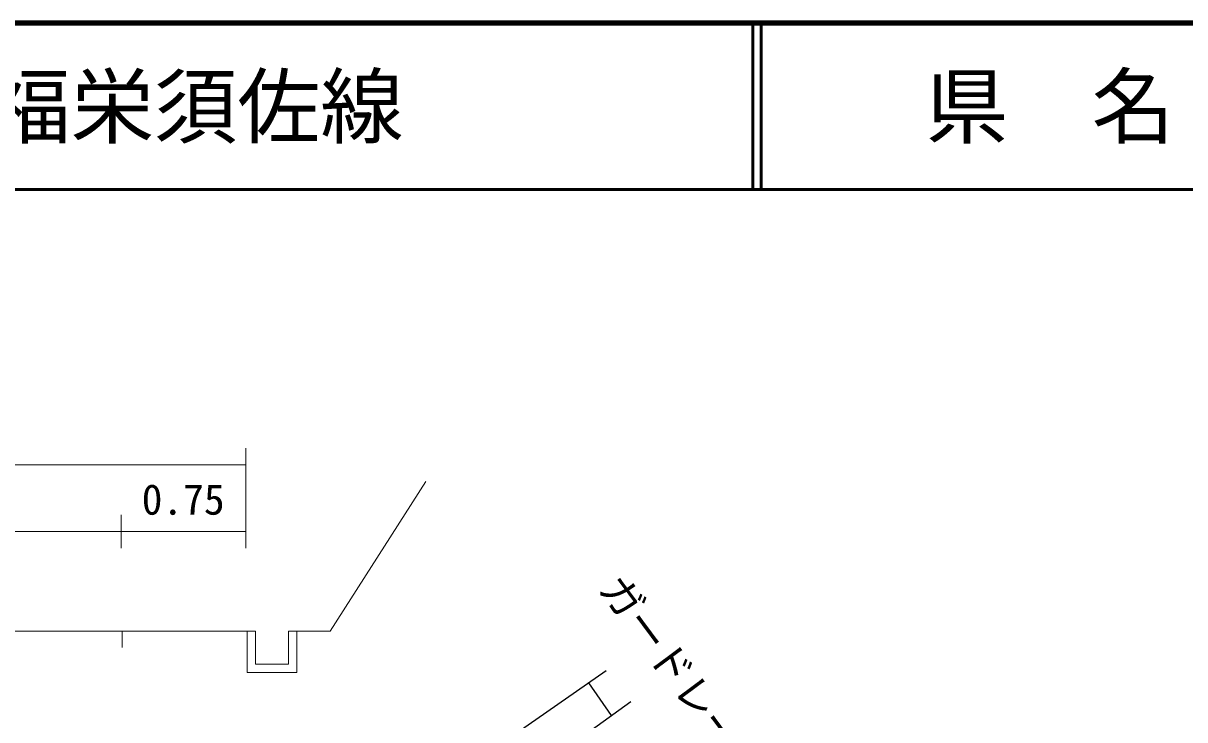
# Model space of a CAD drawing. Units: millimetres, scale not verified. Extents: x 40000 to 680000, y 20000 to 380000.
# Drawn here: x 253872 to 323727, y 338124 to 380000 of the extents above; entities that cross this region are included whole.
import ezdxf
from ezdxf.enums import TextEntityAlignment as Align

# ---------------------------------------------------------------- set-up
doc = ezdxf.new("R2010")
doc.units = ezdxf.units.MM
doc.header["$LTSCALE"] = 1000
for name, color, linetype, lineweight in [('M-BMK-SRVR', 3, 'Continuous', 25), ('M-STR-HTXT', 7, 'Continuous', 13), ('M-STR-STR3', 7, 'Continuous', 25), ('M-TTL', 2, 'Continuous', 140), ('M-TTL-LINE', 7, 'Continuous', 50), ('M-TTL-TXT', 7, 'Continuous', 13)]:
    doc.layers.add(name, color=color, linetype=linetype, lineweight=lineweight)
doc.styles.add('ＭＳ ゴシック', font='')
doc.styles.get('ＭＳ ゴシック').set_extended_font_data('MS Gothic')

msp = doc.modelspace()

# ---------------------------------------------------------------- linework, layer by layer
at = {"layer": 'M-BMK-SRVR'}
msp.add_line((288931, 341065), (241073, 307773), dxfattribs=at)
at = {"layer": 'M-STR-HTXT'}
for p, q in [((267255, 348446), (267255, 354446)), ((267255, 353446), (214593, 353446)), ((272332, 343460), (278079, 352448)), ((259755, 350446), (259755, 348446)), ((267255, 349446), (214593, 349446)), ((267832, 343460), (223832, 343460)), ((259832, 342460), (259832, 343460)), ((267332, 343460), (267332, 340960)), ((267832, 341460), (267832, 343460)), ((270332, 343460), (269832, 343460)), ((269832, 343460), (269832, 341460)), ((270332, 340960), (270332, 343460)), ((270332, 343460), (272332, 343460)), ((267332, 340960), (270332, 340960)), ((269832, 341460), (267832, 341460))]:
    msp.add_line(p, q, dxfattribs=at)
at = {"layer": 'M-STR-STR3'}
for p, q in [((289258, 338386), (287896, 340345)), ((285265, 335523), (290423, 339222))]:
    msp.add_line(p, q, dxfattribs=at)
at = {"layer": 'M-TTL'}
msp.add_line((680000, 380000), (40000, 380000), dxfattribs=at)
at = {"layer": 'M-TTL-LINE'}
for p, q in [((297750, 380000), (297750, 370000)), ((298250, 380000), (298250, 370000)), ((40000, 370000), (680000, 370000))]:
    msp.add_line(p, q, dxfattribs=at)

# ---------------------------------------------------------------- texts
at = {"layer": 'M-STR-HTXT', "style": 'ＭＳ ゴシック'}
msp.add_text('0.75', height=1833, dxfattribs=at).set_placement((260998, 349903), align=Align.BOTTOM_LEFT)
at = {"layer": 'M-STR-STR3', "style": 'ＭＳ ゴシック'}
msp.add_text('ガードレール', height=1833, rotation=306.613, dxfattribs=at).set_placement((287972, 345653), align=Align.BOTTOM_LEFT)
at = {"layer": 'M-TTL-TXT', "style": 'ＭＳ ゴシック'}
msp.add_text('主要地方道山口福栄須佐線', height=3666, dxfattribs=at).set_placement((216734, 375000), align=Align.MIDDLE_LEFT)
msp.add_text('県\u3000名', height=3666, dxfattribs=at).set_placement((315625, 375000), align=Align.MIDDLE_CENTER)

doc.saveas('drawing.dxf')
